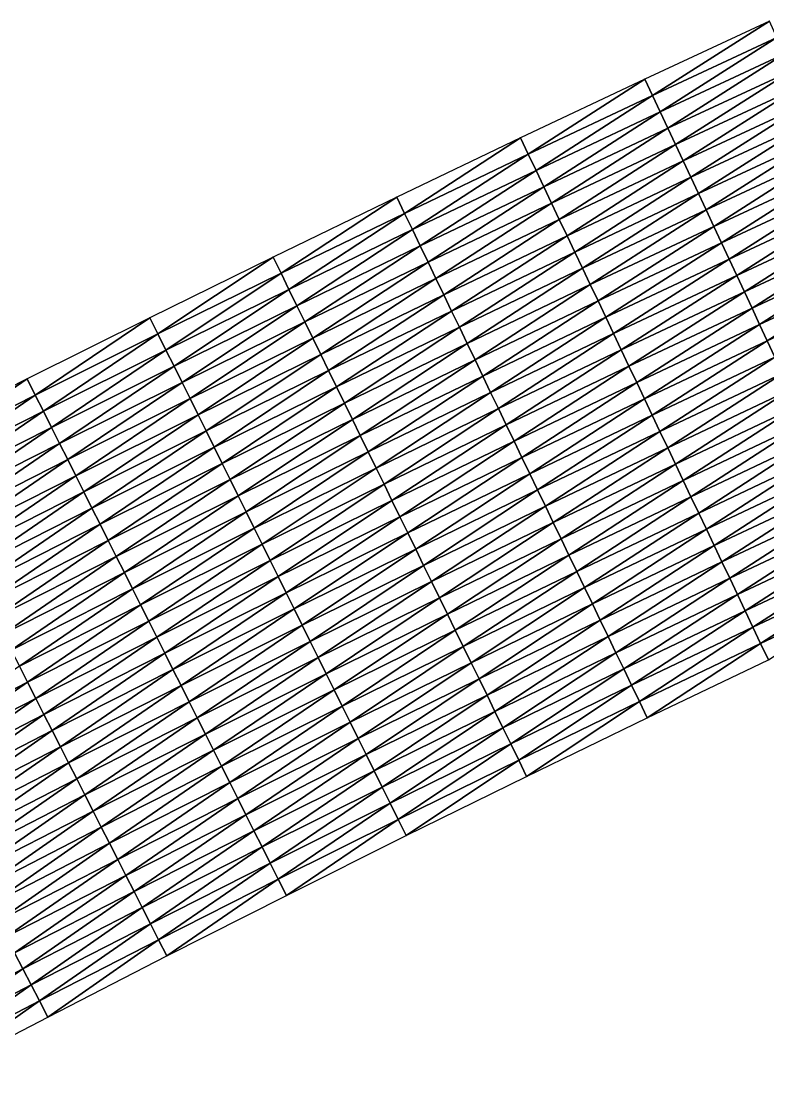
# Model space of a CAD drawing. Header units: metres. Extents: x 479979 to 482619, y 6959976 to 6961524.
# Drawn here: x 480721.6 to 480804.3, y 6960475.2 to 6960592.3 of the extents above; entities that cross this region are included whole.
import ezdxf

# ---------------------------------------------------------------- set-up
doc = ezdxf.new("R2010")
doc.units = ezdxf.units.M

msp = doc.modelspace()

# ---------------------------------------------------------------- linework, layer by layer
at = {"layer": 'GENERAL_FILL_TOP'}
for points in [[(480791.549, 6960584.112, 9.302), (480804.503, 6960592.348, 9.25), (480790.701, 6960585.923, 9.31)], [(480791.549, 6960584.112, 9.302), (480805.342, 6960590.532, 9.243), (480804.503, 6960592.348, 9.25)], [(480792.398, 6960582.301, 9.295), (480805.342, 6960590.532, 9.243), (480791.549, 6960584.112, 9.302)], [(480792.398, 6960582.301, 9.295), (480806.182, 6960588.717, 9.235), (480805.342, 6960590.532, 9.243)], [(480793.247, 6960580.49, 9.288), (480806.182, 6960588.717, 9.235), (480792.398, 6960582.301, 9.295)], [(480793.247, 6960580.49, 9.288), (480807.021, 6960586.901, 9.228), (480806.182, 6960588.717, 9.235)], [(480794.095, 6960578.679, 9.28), (480807.021, 6960586.901, 9.228), (480793.247, 6960580.49, 9.288)], [(480794.095, 6960578.679, 9.28), (480807.86, 6960585.086, 9.221), (480807.021, 6960586.901, 9.228)], [(480777.794, 6960577.622, 9.361), (480790.701, 6960585.923, 9.31), (480776.935, 6960579.428, 9.368)], [(480777.794, 6960577.622, 9.361), (480791.549, 6960584.112, 9.302), (480790.701, 6960585.923, 9.31)], [(480794.944, 6960576.868, 9.273), (480807.86, 6960585.086, 9.221), (480794.095, 6960578.679, 9.28)], [(480794.944, 6960576.868, 9.273), (480808.699, 6960583.271, 9.213), (480807.86, 6960585.086, 9.221)], [(480778.652, 6960575.815, 9.353), (480791.549, 6960584.112, 9.302), (480777.794, 6960577.622, 9.361)], [(480778.652, 6960575.815, 9.353), (480792.398, 6960582.301, 9.295), (480791.549, 6960584.112, 9.302)], [(480795.793, 6960575.057, 9.266), (480808.699, 6960583.271, 9.213), (480794.944, 6960576.868, 9.273)], [(480795.793, 6960575.057, 9.266), (480809.539, 6960581.455, 9.206), (480808.699, 6960583.271, 9.213)], [(480779.51, 6960574.009, 9.346), (480792.398, 6960582.301, 9.295), (480778.652, 6960575.815, 9.353)], [(480779.51, 6960574.009, 9.346), (480793.247, 6960580.49, 9.288), (480792.398, 6960582.301, 9.295)], [(480796.641, 6960573.246, 9.258), (480809.539, 6960581.455, 9.206), (480795.793, 6960575.057, 9.266)], [(480796.641, 6960573.246, 9.258), (480810.378, 6960579.64, 9.199), (480809.539, 6960581.455, 9.206)], [(480780.368, 6960572.202, 9.338), (480793.247, 6960580.49, 9.288), (480779.51, 6960574.009, 9.346)], [(480780.368, 6960572.202, 9.338), (480794.095, 6960578.679, 9.28), (480793.247, 6960580.49, 9.288)], [(480764.076, 6960571.06, 9.417), (480776.935, 6960579.428, 9.368), (480763.209, 6960572.862, 9.424)], [(480764.076, 6960571.06, 9.417), (480777.794, 6960577.622, 9.361), (480776.935, 6960579.428, 9.368)], [(480797.49, 6960571.435, 9.254), (480810.378, 6960579.64, 9.199), (480796.641, 6960573.246, 9.258)], [(480797.49, 6960571.435, 9.254), (480811.217, 6960577.824, 9.193), (480810.378, 6960579.64, 9.199)], [(480781.227, 6960570.396, 9.331), (480794.095, 6960578.679, 9.28), (480780.368, 6960572.202, 9.338)], [(480781.227, 6960570.396, 9.331), (480794.944, 6960576.868, 9.273), (480794.095, 6960578.679, 9.28)], [(480764.944, 6960569.258, 9.409), (480777.794, 6960577.622, 9.361), (480764.076, 6960571.06, 9.417)], [(480764.944, 6960569.258, 9.409), (480778.652, 6960575.815, 9.353), (480777.794, 6960577.622, 9.361)], [(480782.085, 6960568.589, 9.323), (480794.944, 6960576.868, 9.273), (480781.227, 6960570.396, 9.331)], [(480782.085, 6960568.589, 9.323), (480795.793, 6960575.057, 9.266), (480794.944, 6960576.868, 9.273)], [(480798.339, 6960569.624, 9.774), (480811.217, 6960577.824, 9.193), (480797.49, 6960571.435, 9.254)], [(480798.339, 6960569.624, 9.774), (480812.057, 6960576.009, 9.713), (480811.217, 6960577.824, 9.193)], [(480765.812, 6960567.456, 9.402), (480778.652, 6960575.815, 9.353), (480764.944, 6960569.258, 9.409)], [(480765.812, 6960567.456, 9.402), (480779.51, 6960574.009, 9.346), (480778.652, 6960575.815, 9.353)], [(480799.187, 6960567.813, 9.814), (480812.057, 6960576.009, 9.713), (480798.339, 6960569.624, 9.774)], [(480799.187, 6960567.813, 9.814), (480812.896, 6960574.194, 9.753), (480812.057, 6960576.009, 9.713)], [(480782.943, 6960566.783, 9.316), (480795.793, 6960575.057, 9.266), (480782.085, 6960568.589, 9.323)], [(480782.943, 6960566.783, 9.316), (480796.641, 6960573.246, 9.258), (480795.793, 6960575.057, 9.266)], [(480766.68, 6960565.654, 9.394), (480779.51, 6960574.009, 9.346), (480765.812, 6960567.456, 9.402)], [(480766.68, 6960565.654, 9.394), (480780.368, 6960572.202, 9.338), (480779.51, 6960574.009, 9.346)], [(480783.801, 6960564.976, 9.314), (480796.641, 6960573.246, 9.258), (480782.943, 6960566.783, 9.316)], [(480783.801, 6960564.976, 9.314), (480797.49, 6960571.435, 9.254), (480796.641, 6960573.246, 9.258)], [(480800.036, 6960566.002, 9.854), (480812.896, 6960574.194, 9.753), (480799.187, 6960567.813, 9.814)], [(480800.036, 6960566.002, 9.854), (480813.735, 6960572.378, 9.793), (480812.896, 6960574.194, 9.753)], [(480750.398, 6960564.426, 9.471), (480763.209, 6960572.862, 9.424), (480749.52, 6960566.223, 9.479)], [(480750.398, 6960564.426, 9.471), (480764.076, 6960571.06, 9.417), (480763.209, 6960572.862, 9.424)], [(480767.548, 6960563.852, 9.387), (480780.368, 6960572.202, 9.338), (480766.68, 6960565.654, 9.394)], [(480767.548, 6960563.852, 9.387), (480781.227, 6960570.396, 9.331), (480780.368, 6960572.202, 9.338)], [(480800.885, 6960564.191, 9.894), (480813.735, 6960572.378, 9.793), (480800.036, 6960566.002, 9.854)], [(480800.885, 6960564.191, 9.894), (480814.574, 6960570.563, 9.833), (480813.735, 6960572.378, 9.793)], [(480751.276, 6960562.629, 9.464), (480764.076, 6960571.06, 9.417), (480750.398, 6960564.426, 9.471)], [(480751.276, 6960562.629, 9.464), (480764.944, 6960569.258, 9.409), (480764.076, 6960571.06, 9.417)], [(480784.66, 6960563.17, 9.834), (480797.49, 6960571.435, 9.254), (480783.801, 6960564.976, 9.314)], [(480784.66, 6960563.17, 9.834), (480798.339, 6960569.624, 9.774), (480797.49, 6960571.435, 9.254)], [(480768.416, 6960562.051, 9.38), (480781.227, 6960570.396, 9.331), (480767.548, 6960563.852, 9.387)], [(480768.416, 6960562.051, 9.38), (480782.085, 6960568.589, 9.323), (480781.227, 6960570.396, 9.331)], [(480801.733, 6960562.38, 9.934), (480814.574, 6960570.563, 9.833), (480800.885, 6960564.191, 9.894)], [(480801.733, 6960562.38, 9.934), (480815.414, 6960568.748, 9.873), (480814.574, 6960570.563, 9.833)], [(480752.154, 6960560.831, 9.456), (480764.944, 6960569.258, 9.409), (480751.276, 6960562.629, 9.464)], [(480752.154, 6960560.831, 9.456), (480765.812, 6960567.456, 9.402), (480764.944, 6960569.258, 9.409)], [(480769.284, 6960560.249, 9.372), (480782.085, 6960568.589, 9.323), (480768.416, 6960562.051, 9.38)], [(480769.284, 6960560.249, 9.372), (480782.943, 6960566.783, 9.316), (480782.085, 6960568.589, 9.323)], [(480785.518, 6960561.363, 9.874), (480798.339, 6960569.624, 9.774), (480784.66, 6960563.17, 9.834)], [(480785.518, 6960561.363, 9.874), (480799.187, 6960567.813, 9.814), (480798.339, 6960569.624, 9.774)], [(480802.582, 6960560.569, 9.974), (480815.414, 6960568.748, 9.873), (480801.733, 6960562.38, 9.934)], [(480802.582, 6960560.569, 9.974), (480816.253, 6960566.932, 9.913), (480815.414, 6960568.748, 9.873)], [(480753.031, 6960559.034, 9.449), (480765.812, 6960567.456, 9.402), (480752.154, 6960560.831, 9.456)], [(480753.031, 6960559.034, 9.449), (480766.68, 6960565.654, 9.394), (480765.812, 6960567.456, 9.402)], [(480786.376, 6960559.557, 9.914), (480799.187, 6960567.813, 9.814), (480785.518, 6960561.363, 9.874)], [(480786.376, 6960559.557, 9.914), (480800.036, 6960566.002, 9.854), (480799.187, 6960567.813, 9.814)], [(480736.76, 6960557.718, 9.524), (480749.52, 6960566.223, 9.479), (480735.872, 6960559.51, 9.531)], [(480736.76, 6960557.718, 9.524), (480750.398, 6960564.426, 9.471), (480749.52, 6960566.223, 9.479)], [(480770.152, 6960558.447, 9.373), (480782.943, 6960566.783, 9.316), (480769.284, 6960560.249, 9.372)], [(480770.152, 6960558.447, 9.373), (480783.801, 6960564.976, 9.314), (480782.943, 6960566.783, 9.316)], [(480803.431, 6960558.758, 10.014), (480816.253, 6960566.932, 9.913), (480802.582, 6960560.569, 9.974)], [(480803.431, 6960558.758, 10.014), (480817.092, 6960565.117, 9.953), (480816.253, 6960566.932, 9.913)], [(480753.909, 6960557.237, 9.441), (480766.68, 6960565.654, 9.394), (480753.031, 6960559.034, 9.449)], [(480753.909, 6960557.237, 9.441), (480767.548, 6960563.852, 9.387), (480766.68, 6960565.654, 9.394)], [(480787.234, 6960557.75, 9.954), (480800.036, 6960566.002, 9.854), (480786.376, 6960559.557, 9.914)], [(480787.234, 6960557.75, 9.954), (480800.885, 6960564.191, 9.894), (480800.036, 6960566.002, 9.854)], [(480804.279, 6960556.947, 10.054), (480817.092, 6960565.117, 9.953), (480803.431, 6960558.758, 10.014)], [(480804.279, 6960556.947, 10.054), (480817.931, 6960563.301, 9.993), (480817.092, 6960565.117, 9.953)], [(480737.647, 6960555.926, 9.516), (480750.398, 6960564.426, 9.471), (480736.76, 6960557.718, 9.524)], [(480737.647, 6960555.926, 9.516), (480751.276, 6960562.629, 9.464), (480750.398, 6960564.426, 9.471)], [(480771.02, 6960556.645, 9.893), (480783.801, 6960564.976, 9.314), (480770.152, 6960558.447, 9.373)], [(480771.02, 6960556.645, 9.893), (480784.66, 6960563.17, 9.834), (480783.801, 6960564.976, 9.314)], [(480788.092, 6960555.944, 9.994), (480800.885, 6960564.191, 9.894), (480787.234, 6960557.75, 9.954)], [(480788.092, 6960555.944, 9.994), (480801.733, 6960562.38, 9.934), (480800.885, 6960564.191, 9.894)], [(480754.787, 6960555.44, 9.434), (480767.548, 6960563.852, 9.387), (480753.909, 6960557.237, 9.441)], [(480754.787, 6960555.44, 9.434), (480768.416, 6960562.051, 9.38), (480767.548, 6960563.852, 9.387)], [(480771.888, 6960554.843, 9.933), (480784.66, 6960563.17, 9.834), (480771.02, 6960556.645, 9.893)], [(480771.888, 6960554.843, 9.933), (480785.518, 6960561.363, 9.874), (480784.66, 6960563.17, 9.834)], [(480805.128, 6960555.136, 10.014), (480817.931, 6960563.301, 9.993), (480804.279, 6960556.947, 10.054)], [(480738.535, 6960554.134, 9.509), (480751.276, 6960562.629, 9.464), (480737.647, 6960555.926, 9.516)], [(480738.535, 6960554.134, 9.509), (480752.154, 6960560.831, 9.456), (480751.276, 6960562.629, 9.464)], [(480755.664, 6960553.643, 9.426), (480768.416, 6960562.051, 9.38), (480754.787, 6960555.44, 9.434)], [(480755.664, 6960553.643, 9.426), (480769.284, 6960560.249, 9.372), (480768.416, 6960562.051, 9.38)], [(480788.951, 6960554.137, 10.034), (480801.733, 6960562.38, 9.934), (480788.092, 6960555.944, 9.994)], [(480788.951, 6960554.137, 10.034), (480802.582, 6960560.569, 9.974), (480801.733, 6960562.38, 9.934)], [(480739.422, 6960552.341, 9.501), (480752.154, 6960560.831, 9.456), (480738.535, 6960554.134, 9.509)], [(480739.422, 6960552.341, 9.501), (480753.031, 6960559.034, 9.449), (480752.154, 6960560.831, 9.456)], [(480772.756, 6960553.041, 9.973), (480785.518, 6960561.363, 9.874), (480771.888, 6960554.843, 9.933)], [(480772.756, 6960553.041, 9.973), (480786.376, 6960559.557, 9.914), (480785.518, 6960561.363, 9.874)], [(480789.809, 6960552.331, 10.074), (480802.582, 6960560.569, 9.974), (480788.951, 6960554.137, 10.034)], [(480789.809, 6960552.331, 10.074), (480803.431, 6960558.758, 10.014), (480802.582, 6960560.569, 9.974)], [(480723.161, 6960550.937, 9.574), (480735.872, 6960559.51, 9.531), (480722.264, 6960552.724, 9.582)], [(480723.161, 6960550.937, 9.574), (480736.76, 6960557.718, 9.524), (480735.872, 6960559.51, 9.531)], [(480756.542, 6960551.846, 9.432), (480769.284, 6960560.249, 9.372), (480755.664, 6960553.643, 9.426)], [(480756.542, 6960551.846, 9.432), (480770.152, 6960558.447, 9.373), (480769.284, 6960560.249, 9.372)], [(480773.623, 6960551.239, 10.013), (480786.376, 6960559.557, 9.914), (480772.756, 6960553.041, 9.973)], [(480773.623, 6960551.239, 10.013), (480787.234, 6960557.75, 9.954), (480786.376, 6960559.557, 9.914)], [(480740.31, 6960550.549, 9.494), (480753.031, 6960559.034, 9.449), (480739.422, 6960552.341, 9.501)], [(480740.31, 6960550.549, 9.494), (480753.909, 6960557.237, 9.441), (480753.031, 6960559.034, 9.449)], [(480757.42, 6960550.049, 9.952), (480770.152, 6960558.447, 9.373), (480756.542, 6960551.846, 9.432)], [(480757.42, 6960550.049, 9.952), (480771.02, 6960556.645, 9.893), (480770.152, 6960558.447, 9.373)], [(480790.667, 6960550.524, 10.114), (480803.431, 6960558.758, 10.014), (480789.809, 6960552.331, 10.074)], [(480790.667, 6960550.524, 10.114), (480804.279, 6960556.947, 10.054), (480803.431, 6960558.758, 10.014)], [(480724.059, 6960549.149, 9.567), (480736.76, 6960557.718, 9.524), (480723.161, 6960550.937, 9.574)], [(480724.059, 6960549.149, 9.567), (480737.647, 6960555.926, 9.516), (480736.76, 6960557.718, 9.524)], [(480741.198, 6960548.757, 9.486), (480753.909, 6960557.237, 9.441), (480740.31, 6960550.549, 9.494)], [(480741.198, 6960548.757, 9.486), (480754.787, 6960555.44, 9.434), (480753.909, 6960557.237, 9.441)], [(480774.491, 6960549.438, 10.053), (480787.234, 6960557.75, 9.954), (480773.623, 6960551.239, 10.013)], [(480774.491, 6960549.438, 10.053), (480788.092, 6960555.944, 9.994), (480787.234, 6960557.75, 9.954)], [(480791.525, 6960548.718, 10.074), (480804.279, 6960556.947, 10.054), (480790.667, 6960550.524, 10.114)], [(480791.525, 6960548.718, 10.074), (480805.128, 6960555.136, 10.014), (480804.279, 6960556.947, 10.054)], [(480724.957, 6960547.362, 9.559), (480737.647, 6960555.926, 9.516), (480724.059, 6960549.149, 9.567)], [(480724.957, 6960547.362, 9.559), (480738.535, 6960554.134, 9.509), (480737.647, 6960555.926, 9.516)], [(480758.297, 6960548.252, 9.992), (480771.02, 6960556.645, 9.893), (480757.42, 6960550.049, 9.952)], [(480758.297, 6960548.252, 9.992), (480771.888, 6960554.843, 9.933), (480771.02, 6960556.645, 9.893)], [(480775.359, 6960547.636, 10.093), (480788.092, 6960555.944, 9.994), (480774.491, 6960549.438, 10.053)], [(480775.359, 6960547.636, 10.093), (480788.951, 6960554.137, 10.034), (480788.092, 6960555.944, 9.994)], [(480742.085, 6960546.965, 9.478), (480754.787, 6960555.44, 9.434), (480741.198, 6960548.757, 9.486)], [(480742.085, 6960546.965, 9.478), (480755.664, 6960553.643, 9.426), (480754.787, 6960555.44, 9.434)], [(480759.175, 6960546.455, 10.032), (480771.888, 6960554.843, 9.933), (480758.297, 6960548.252, 9.992)], [(480759.175, 6960546.455, 10.032), (480772.756, 6960553.041, 9.973), (480771.888, 6960554.843, 9.933)], [(480792.384, 6960546.911, 10.034), (480805.128, 6960555.136, 10.014), (480791.525, 6960548.718, 10.074)], [(480792.384, 6960546.911, 10.034), (480805.977, 6960553.325, 9.974), (480805.128, 6960555.136, 10.014)], [(480725.854, 6960545.575, 9.551), (480738.535, 6960554.134, 9.509), (480724.957, 6960547.362, 9.559)], [(480725.854, 6960545.575, 9.551), (480739.422, 6960552.341, 9.501), (480738.535, 6960554.134, 9.509)], [(480742.973, 6960545.172, 9.489), (480755.664, 6960553.643, 9.426), (480742.085, 6960546.965, 9.478)], [(480742.973, 6960545.172, 9.489), (480756.542, 6960551.846, 9.432), (480755.664, 6960553.643, 9.426)], [(480776.227, 6960545.834, 10.133), (480788.951, 6960554.137, 10.034), (480775.359, 6960547.636, 10.093)], [(480776.227, 6960545.834, 10.133), (480789.809, 6960552.331, 10.074), (480788.951, 6960554.137, 10.034)], [(480793.242, 6960545.105, 9.994), (480805.977, 6960553.325, 9.974), (480792.384, 6960546.911, 10.034)], [(480793.242, 6960545.105, 9.994), (480806.826, 6960551.514, 9.934), (480805.977, 6960553.325, 9.974)], [(480709.604, 6960544.08, 9.623), (480722.264, 6960552.724, 9.582), (480708.697, 6960545.862, 9.63)], [(480709.604, 6960544.08, 9.623), (480723.161, 6960550.937, 9.574), (480722.264, 6960552.724, 9.582)], [(480726.752, 6960543.787, 9.544), (480739.422, 6960552.341, 9.501), (480725.854, 6960545.575, 9.551)], [(480726.752, 6960543.787, 9.544), (480740.31, 6960550.549, 9.494), (480739.422, 6960552.341, 9.501)], [(480760.053, 6960544.657, 10.072), (480772.756, 6960553.041, 9.973), (480759.175, 6960546.455, 10.032)], [(480760.053, 6960544.657, 10.072), (480773.623, 6960551.239, 10.013), (480772.756, 6960553.041, 9.973)], [(480777.095, 6960544.032, 10.173), (480789.809, 6960552.331, 10.074), (480776.227, 6960545.834, 10.133)], [(480777.095, 6960544.032, 10.173), (480790.667, 6960550.524, 10.114), (480789.809, 6960552.331, 10.074)], [(480743.86, 6960543.38, 10.009), (480756.542, 6960551.846, 9.432), (480742.973, 6960545.172, 9.489)], [(480743.86, 6960543.38, 10.009), (480757.42, 6960550.049, 9.952), (480756.542, 6960551.846, 9.432)], [(480760.931, 6960542.86, 10.112), (480773.623, 6960551.239, 10.013), (480760.053, 6960544.657, 10.072)], [(480760.931, 6960542.86, 10.112), (480774.491, 6960549.438, 10.053), (480773.623, 6960551.239, 10.013)], [(480794.1, 6960543.298, 9.954), (480806.826, 6960551.514, 9.934), (480793.242, 6960545.105, 9.994)], [(480794.1, 6960543.298, 9.954), (480807.674, 6960549.703, 9.894), (480806.826, 6960551.514, 9.934)], [(480710.512, 6960542.298, 9.615), (480723.161, 6960550.937, 9.574), (480709.604, 6960544.08, 9.623)], [(480710.512, 6960542.298, 9.615), (480724.059, 6960549.149, 9.567), (480723.161, 6960550.937, 9.574)], [(480727.649, 6960542, 9.536), (480740.31, 6960550.549, 9.494), (480726.752, 6960543.787, 9.544)], [(480727.649, 6960542, 9.536), (480741.198, 6960548.757, 9.486), (480740.31, 6960550.549, 9.494)], [(480744.748, 6960541.588, 10.049), (480757.42, 6960550.049, 9.952), (480743.86, 6960543.38, 10.009)], [(480744.748, 6960541.588, 10.049), (480758.297, 6960548.252, 9.992), (480757.42, 6960550.049, 9.952)], [(480777.963, 6960542.23, 10.133), (480790.667, 6960550.524, 10.114), (480777.095, 6960544.032, 10.173)], [(480777.963, 6960542.23, 10.133), (480791.525, 6960548.718, 10.074), (480790.667, 6960550.524, 10.114)], [(480711.42, 6960540.516, 9.607), (480724.059, 6960549.149, 9.567), (480710.512, 6960542.298, 9.615)], [(480711.42, 6960540.516, 9.607), (480724.957, 6960547.362, 9.559), (480724.059, 6960549.149, 9.567)], [(480728.547, 6960540.213, 9.529), (480741.198, 6960548.757, 9.486), (480727.649, 6960542, 9.536)], [(480728.547, 6960540.213, 9.529), (480742.085, 6960546.965, 9.478), (480741.198, 6960548.757, 9.486)], [(480761.808, 6960541.063, 10.152), (480774.491, 6960549.438, 10.053), (480760.931, 6960542.86, 10.112)], [(480761.808, 6960541.063, 10.152), (480775.359, 6960547.636, 10.093), (480774.491, 6960549.438, 10.053)], [(480778.831, 6960540.428, 10.093), (480791.525, 6960548.718, 10.074), (480777.963, 6960542.23, 10.133)], [(480778.831, 6960540.428, 10.093), (480792.384, 6960546.911, 10.034), (480791.525, 6960548.718, 10.074)], [(480794.958, 6960541.492, 9.914), (480807.674, 6960549.703, 9.894), (480794.1, 6960543.298, 9.954)], [(480794.958, 6960541.492, 9.914), (480808.523, 6960547.892, 9.854), (480807.674, 6960549.703, 9.894)], [(480745.636, 6960539.796, 10.089), (480758.297, 6960548.252, 9.992), (480744.748, 6960541.588, 10.049)], [(480745.636, 6960539.796, 10.089), (480759.175, 6960546.455, 10.032), (480758.297, 6960548.252, 9.992)], [(480762.686, 6960539.266, 10.192), (480775.359, 6960547.636, 10.093), (480761.808, 6960541.063, 10.152)], [(480762.686, 6960539.266, 10.192), (480776.227, 6960545.834, 10.133), (480775.359, 6960547.636, 10.093)], [(480795.817, 6960539.685, 9.874), (480808.523, 6960547.892, 9.854), (480794.958, 6960541.492, 9.914)], [(480795.817, 6960539.685, 9.874), (480809.372, 6960546.081, 9.814), (480808.523, 6960547.892, 9.854)], [(480712.327, 6960538.734, 9.6), (480724.957, 6960547.362, 9.559), (480711.42, 6960540.516, 9.607)], [(480712.327, 6960538.734, 9.6), (480725.854, 6960545.575, 9.551), (480724.957, 6960547.362, 9.559)], [(480729.445, 6960538.426, 9.546), (480742.085, 6960546.965, 9.478), (480728.547, 6960540.213, 9.529)], [(480729.445, 6960538.426, 9.546), (480742.973, 6960545.172, 9.489), (480742.085, 6960546.965, 9.478)], [(480746.523, 6960538.003, 10.129), (480759.175, 6960546.455, 10.032), (480745.636, 6960539.796, 10.089)], [(480746.523, 6960538.003, 10.129), (480760.053, 6960544.657, 10.072), (480759.175, 6960546.455, 10.032)], [(480779.699, 6960538.626, 10.053), (480792.384, 6960546.911, 10.034), (480778.831, 6960540.428, 10.093)], [(480779.699, 6960538.626, 10.053), (480793.242, 6960545.105, 9.994), (480792.384, 6960546.911, 10.034)], [(480713.235, 6960536.951, 9.592), (480725.854, 6960545.575, 9.551), (480712.327, 6960538.734, 9.6)], [(480713.235, 6960536.951, 9.592), (480726.752, 6960543.787, 9.544), (480725.854, 6960545.575, 9.551)], [(480730.342, 6960536.638, 10.066), (480742.973, 6960545.172, 9.489), (480729.445, 6960538.426, 9.546)], [(480730.342, 6960536.638, 10.066), (480743.86, 6960543.38, 10.009), (480742.973, 6960545.172, 9.489)], [(480763.564, 6960537.469, 10.232), (480776.227, 6960545.834, 10.133), (480762.686, 6960539.266, 10.192)], [(480763.564, 6960537.469, 10.232), (480777.095, 6960544.032, 10.173), (480776.227, 6960545.834, 10.133)], [(480796.675, 6960537.879, 9.834), (480809.372, 6960546.081, 9.814), (480795.817, 6960539.685, 9.874)], [(480796.675, 6960537.879, 9.834), (480810.22, 6960544.27, 9.774), (480809.372, 6960546.081, 9.814)], [(480747.411, 6960536.211, 10.169), (480760.053, 6960544.657, 10.072), (480746.523, 6960538.003, 10.129)], [(480747.411, 6960536.211, 10.169), (480760.931, 6960542.86, 10.112), (480760.053, 6960544.657, 10.072)], [(480764.441, 6960535.672, 10.192), (480777.095, 6960544.032, 10.173), (480763.564, 6960537.469, 10.232)], [(480764.441, 6960535.672, 10.192), (480777.963, 6960542.23, 10.133), (480777.095, 6960544.032, 10.173)], [(480780.567, 6960536.824, 10.013), (480793.242, 6960545.105, 9.994), (480779.699, 6960538.626, 10.053)], [(480780.567, 6960536.824, 10.013), (480794.1, 6960543.298, 9.954), (480793.242, 6960545.105, 9.994)], [(480797.533, 6960536.072, 9.314), (480810.22, 6960544.27, 9.774), (480796.675, 6960537.879, 9.834)], [(480797.533, 6960536.072, 9.314), (480811.069, 6960542.459, 9.254), (480810.22, 6960544.27, 9.774)], [(480714.143, 6960535.169, 9.584), (480726.752, 6960543.787, 9.544), (480713.235, 6960536.951, 9.592)], [(480714.143, 6960535.169, 9.584), (480727.649, 6960542, 9.536), (480726.752, 6960543.787, 9.544)], [(480731.24, 6960534.851, 10.106), (480743.86, 6960543.38, 10.009), (480730.342, 6960536.638, 10.066)], [(480731.24, 6960534.851, 10.106), (480744.748, 6960541.588, 10.049), (480743.86, 6960543.38, 10.009)], [(480748.298, 6960534.419, 10.209), (480760.931, 6960542.86, 10.112), (480747.411, 6960536.211, 10.169)], [(480748.298, 6960534.419, 10.209), (480761.808, 6960541.063, 10.152), (480760.931, 6960542.86, 10.112)], [(480781.435, 6960535.023, 9.973), (480794.1, 6960543.298, 9.954), (480780.567, 6960536.824, 10.013)], [(480781.435, 6960535.023, 9.973), (480794.958, 6960541.492, 9.914), (480794.1, 6960543.298, 9.954)], [(480715.05, 6960533.387, 9.577), (480727.649, 6960542, 9.536), (480714.143, 6960535.169, 9.584)], [(480715.05, 6960533.387, 9.577), (480728.547, 6960540.213, 9.529), (480727.649, 6960542, 9.536)], [(480765.319, 6960533.875, 10.152), (480777.963, 6960542.23, 10.133), (480764.441, 6960535.672, 10.192)], [(480765.319, 6960533.875, 10.152), (480778.831, 6960540.428, 10.093), (480777.963, 6960542.23, 10.133)], [(480798.391, 6960534.266, 9.182), (480811.069, 6960542.459, 9.254), (480797.533, 6960536.072, 9.314)], [(480798.391, 6960534.266, 9.182), (480811.918, 6960540.648, 9.126), (480811.069, 6960542.459, 9.254)], [(480732.137, 6960533.064, 10.146), (480744.748, 6960541.588, 10.049), (480731.24, 6960534.851, 10.106)], [(480732.137, 6960533.064, 10.146), (480745.636, 6960539.796, 10.089), (480744.748, 6960541.588, 10.049)], [(480749.186, 6960532.627, 10.249), (480761.808, 6960541.063, 10.152), (480748.298, 6960534.419, 10.209)], [(480749.186, 6960532.627, 10.249), (480762.686, 6960539.266, 10.192), (480761.808, 6960541.063, 10.152)], [(480782.303, 6960533.221, 9.933), (480794.958, 6960541.492, 9.914), (480781.435, 6960535.023, 9.973)], [(480782.303, 6960533.221, 9.933), (480795.817, 6960539.685, 9.874), (480794.958, 6960541.492, 9.914)], [(480799.249, 6960532.459, 9.175), (480811.918, 6960540.648, 9.126), (480798.391, 6960534.266, 9.182)], [(480799.249, 6960532.459, 9.175), (480812.766, 6960538.837, 9.118), (480811.918, 6960540.648, 9.126)], [(480715.958, 6960531.605, 9.601), (480728.547, 6960540.213, 9.529), (480715.05, 6960533.387, 9.577)], [(480715.958, 6960531.605, 9.601), (480729.445, 6960538.426, 9.546), (480728.547, 6960540.213, 9.529)], [(480733.035, 6960531.277, 10.186), (480745.636, 6960539.796, 10.089), (480732.137, 6960533.064, 10.146)], [(480733.035, 6960531.277, 10.186), (480746.523, 6960538.003, 10.129), (480745.636, 6960539.796, 10.089)], [(480766.197, 6960532.078, 10.112), (480778.831, 6960540.428, 10.093), (480765.319, 6960533.875, 10.152)], [(480766.197, 6960532.078, 10.112), (480779.699, 6960538.626, 10.053), (480778.831, 6960540.428, 10.093)], [(480783.17, 6960531.419, 9.893), (480795.817, 6960539.685, 9.874), (480782.303, 6960533.221, 9.933)], [(480783.17, 6960531.419, 9.893), (480796.675, 6960537.879, 9.834), (480795.817, 6960539.685, 9.874)], [(480716.866, 6960529.823, 10.121), (480729.445, 6960538.426, 9.546), (480715.958, 6960531.605, 9.601)], [(480716.866, 6960529.823, 10.121), (480730.342, 6960536.638, 10.066), (480729.445, 6960538.426, 9.546)], [(480750.074, 6960530.834, 10.289), (480762.686, 6960539.266, 10.192), (480749.186, 6960532.627, 10.249)], [(480750.074, 6960530.834, 10.289), (480763.564, 6960537.469, 10.232), (480762.686, 6960539.266, 10.192)], [(480767.074, 6960530.28, 10.072), (480779.699, 6960538.626, 10.053), (480766.197, 6960532.078, 10.112)], [(480767.074, 6960530.28, 10.072), (480780.567, 6960536.824, 10.013), (480779.699, 6960538.626, 10.053)], [(480800.108, 6960530.653, 9.168), (480812.766, 6960538.837, 9.118), (480799.249, 6960532.459, 9.175)], [(480800.108, 6960530.653, 9.168), (480813.615, 6960537.026, 9.111), (480812.766, 6960538.837, 9.118)], [(480733.933, 6960529.489, 10.226), (480746.523, 6960538.003, 10.129), (480733.035, 6960531.277, 10.186)], [(480733.933, 6960529.489, 10.226), (480747.411, 6960536.211, 10.169), (480746.523, 6960538.003, 10.129)], [(480750.961, 6960529.042, 10.249), (480763.564, 6960537.469, 10.232), (480750.074, 6960530.834, 10.289)], [(480750.961, 6960529.042, 10.249), (480764.441, 6960535.672, 10.192), (480763.564, 6960537.469, 10.232)], [(480784.038, 6960529.617, 9.373), (480796.675, 6960537.879, 9.834), (480783.17, 6960531.419, 9.893)], [(480784.038, 6960529.617, 9.373), (480797.533, 6960536.072, 9.314), (480796.675, 6960537.879, 9.834)], [(480800.966, 6960528.846, 9.16), (480813.615, 6960537.026, 9.111), (480800.108, 6960530.653, 9.168)], [(480800.966, 6960528.846, 9.16), (480814.464, 6960535.215, 9.104), (480813.615, 6960537.026, 9.111)], [(480717.773, 6960528.041, 10.161), (480730.342, 6960536.638, 10.066), (480716.866, 6960529.823, 10.121)], [(480717.773, 6960528.041, 10.161), (480731.24, 6960534.851, 10.106), (480730.342, 6960536.638, 10.066)], [(480734.83, 6960527.702, 10.266), (480747.411, 6960536.211, 10.169), (480733.933, 6960529.489, 10.226)], [(480734.83, 6960527.702, 10.266), (480748.298, 6960534.419, 10.209), (480747.411, 6960536.211, 10.169)], [(480767.952, 6960528.483, 10.032), (480780.567, 6960536.824, 10.013), (480767.074, 6960530.28, 10.072)], [(480767.952, 6960528.483, 10.032), (480781.435, 6960535.023, 9.973), (480780.567, 6960536.824, 10.013)], [(480784.906, 6960527.815, 9.237), (480797.533, 6960536.072, 9.314), (480784.038, 6960529.617, 9.373)], [(480784.906, 6960527.815, 9.237), (480798.391, 6960534.266, 9.182), (480797.533, 6960536.072, 9.314)], [(480718.681, 6960526.258, 10.201), (480731.24, 6960534.851, 10.106), (480717.773, 6960528.041, 10.161)], [(480718.681, 6960526.258, 10.201), (480732.137, 6960533.064, 10.146), (480731.24, 6960534.851, 10.106)], [(480751.849, 6960527.25, 10.209), (480764.441, 6960535.672, 10.192), (480750.961, 6960529.042, 10.249)], [(480751.849, 6960527.25, 10.209), (480765.319, 6960533.875, 10.152), (480764.441, 6960535.672, 10.192)], [(480768.83, 6960526.686, 9.992), (480781.435, 6960535.023, 9.973), (480767.952, 6960528.483, 10.032)], [(480768.83, 6960526.686, 9.992), (480782.303, 6960533.221, 9.933), (480781.435, 6960535.023, 9.973)], [(480801.824, 6960527.04, 9.153), (480814.464, 6960535.215, 9.104), (480800.966, 6960528.846, 9.16)], [(480801.824, 6960527.04, 9.153), (480815.312, 6960533.404, 9.096), (480814.464, 6960535.215, 9.104)], [(480735.728, 6960525.915, 10.306), (480748.298, 6960534.419, 10.209), (480734.83, 6960527.702, 10.266)], [(480735.728, 6960525.915, 10.306), (480749.186, 6960532.627, 10.249), (480748.298, 6960534.419, 10.209)], [(480752.736, 6960525.458, 10.169), (480765.319, 6960533.875, 10.152), (480751.849, 6960527.25, 10.209)], [(480752.736, 6960525.458, 10.169), (480766.197, 6960532.078, 10.112), (480765.319, 6960533.875, 10.152)], [(480785.774, 6960526.013, 9.23), (480798.391, 6960534.266, 9.182), (480784.906, 6960527.815, 9.237)], [(480785.774, 6960526.013, 9.23), (480799.249, 6960532.459, 9.175), (480798.391, 6960534.266, 9.182)], [(480719.589, 6960524.476, 10.241), (480732.137, 6960533.064, 10.146), (480718.681, 6960526.258, 10.201)], [(480719.589, 6960524.476, 10.241), (480733.035, 6960531.277, 10.186), (480732.137, 6960533.064, 10.146)], [(480736.625, 6960524.128, 10.346), (480749.186, 6960532.627, 10.249), (480735.728, 6960525.915, 10.306)], [(480736.625, 6960524.128, 10.346), (480750.074, 6960530.834, 10.289), (480749.186, 6960532.627, 10.249)], [(480769.708, 6960524.889, 9.952), (480782.303, 6960533.221, 9.933), (480768.83, 6960526.686, 9.992)], [(480769.708, 6960524.889, 9.952), (480783.17, 6960531.419, 9.893), (480782.303, 6960533.221, 9.933)], [(480786.642, 6960524.211, 9.222), (480799.249, 6960532.459, 9.175), (480785.774, 6960526.013, 9.23)], [(480786.642, 6960524.211, 9.222), (480800.108, 6960530.653, 9.168), (480799.249, 6960532.459, 9.175)], [(480802.682, 6960525.233, 9.145), (480815.312, 6960533.404, 9.096), (480801.824, 6960527.04, 9.153)], [(480802.682, 6960525.233, 9.145), (480816.161, 6960531.593, 9.089), (480815.312, 6960533.404, 9.096)], [(480720.496, 6960522.694, 10.281), (480733.035, 6960531.277, 10.186), (480719.589, 6960524.476, 10.241)], [(480720.496, 6960522.694, 10.281), (480733.933, 6960529.489, 10.226), (480733.035, 6960531.277, 10.186)], [(480753.624, 6960523.665, 10.129), (480766.197, 6960532.078, 10.112), (480752.736, 6960525.458, 10.169)], [(480753.624, 6960523.665, 10.129), (480767.074, 6960530.28, 10.072), (480766.197, 6960532.078, 10.112)], [(480770.585, 6960523.092, 9.432), (480783.17, 6960531.419, 9.893), (480769.708, 6960524.889, 9.952)], [(480770.585, 6960523.092, 9.432), (480784.038, 6960529.617, 9.373), (480783.17, 6960531.419, 9.893)], [(480803.541, 6960523.427, 9.138), (480816.161, 6960531.593, 9.089), (480802.682, 6960525.233, 9.145)], [(480803.541, 6960523.427, 9.138), (480817.01, 6960529.782, 9.081), (480816.161, 6960531.593, 9.089)], [(480737.523, 6960522.34, 10.306), (480750.074, 6960530.834, 10.289), (480736.625, 6960524.128, 10.346)], [(480737.523, 6960522.34, 10.306), (480750.961, 6960529.042, 10.249), (480750.074, 6960530.834, 10.289)], [(480754.512, 6960521.873, 10.089), (480767.074, 6960530.28, 10.072), (480753.624, 6960523.665, 10.129)], [(480754.512, 6960521.873, 10.089), (480767.952, 6960528.483, 10.032), (480767.074, 6960530.28, 10.072)], [(480787.51, 6960522.409, 9.215), (480800.108, 6960530.653, 9.168), (480786.642, 6960524.211, 9.222)], [(480787.51, 6960522.409, 9.215), (480800.966, 6960528.846, 9.16), (480800.108, 6960530.653, 9.168)], [(480721.404, 6960520.912, 10.321), (480733.933, 6960529.489, 10.226), (480720.496, 6960522.694, 10.281)], [(480721.404, 6960520.912, 10.321), (480734.83, 6960527.702, 10.266), (480733.933, 6960529.489, 10.226)], [(480738.42, 6960520.553, 10.266), (480750.961, 6960529.042, 10.249), (480737.523, 6960522.34, 10.306)], [(480738.42, 6960520.553, 10.266), (480751.849, 6960527.25, 10.209), (480750.961, 6960529.042, 10.249)], [(480771.463, 6960521.295, 9.291), (480784.038, 6960529.617, 9.373), (480770.585, 6960523.092, 9.432)], [(480771.463, 6960521.295, 9.291), (480784.906, 6960527.815, 9.237), (480784.038, 6960529.617, 9.373)], [(480788.378, 6960520.608, 9.207), (480800.966, 6960528.846, 9.16), (480787.51, 6960522.409, 9.215)], [(480788.378, 6960520.608, 9.207), (480801.824, 6960527.04, 9.153), (480800.966, 6960528.846, 9.16)], [(480804.399, 6960521.62, 9.13), (480817.01, 6960529.782, 9.081), (480803.541, 6960523.427, 9.138)], [(480722.312, 6960519.13, 10.361), (480734.83, 6960527.702, 10.266), (480721.404, 6960520.912, 10.321)], [(480722.312, 6960519.13, 10.361), (480735.728, 6960525.915, 10.306), (480734.83, 6960527.702, 10.266)], [(480755.399, 6960520.081, 10.049), (480767.952, 6960528.483, 10.032), (480754.512, 6960521.873, 10.089)], [(480755.399, 6960520.081, 10.049), (480768.83, 6960526.686, 9.992), (480767.952, 6960528.483, 10.032)], [(480772.341, 6960519.498, 9.283), (480784.906, 6960527.815, 9.237), (480771.463, 6960521.295, 9.291)], [(480772.341, 6960519.498, 9.283), (480785.774, 6960526.013, 9.23), (480784.906, 6960527.815, 9.237)], [(480739.318, 6960518.766, 10.226), (480751.849, 6960527.25, 10.209), (480738.42, 6960520.553, 10.266)], [(480739.318, 6960518.766, 10.226), (480752.736, 6960525.458, 10.169), (480751.849, 6960527.25, 10.209)], [(480756.287, 6960518.289, 10.009), (480768.83, 6960526.686, 9.992), (480755.399, 6960520.081, 10.049)], [(480756.287, 6960518.289, 10.009), (480769.708, 6960524.889, 9.952), (480768.83, 6960526.686, 9.992)], [(480789.246, 6960518.806, 9.2), (480801.824, 6960527.04, 9.153), (480788.378, 6960520.608, 9.207)], [(480789.246, 6960518.806, 9.2), (480802.682, 6960525.233, 9.145), (480801.824, 6960527.04, 9.153)], [(480723.219, 6960517.347, 10.401), (480735.728, 6960525.915, 10.306), (480722.312, 6960519.13, 10.361)], [(480723.219, 6960517.347, 10.401), (480736.625, 6960524.128, 10.346), (480735.728, 6960525.915, 10.306)], [(480740.216, 6960516.978, 10.186), (480752.736, 6960525.458, 10.169), (480739.318, 6960518.766, 10.226)], [(480740.216, 6960516.978, 10.186), (480753.624, 6960523.665, 10.129), (480752.736, 6960525.458, 10.169)], [(480773.218, 6960517.701, 9.276), (480785.774, 6960526.013, 9.23), (480772.341, 6960519.498, 9.283)], [(480773.218, 6960517.701, 9.276), (480786.642, 6960524.211, 9.222), (480785.774, 6960526.013, 9.23)], [(480790.114, 6960517.004, 9.193), (480802.682, 6960525.233, 9.145), (480789.246, 6960518.806, 9.2)], [(480790.114, 6960517.004, 9.193), (480803.541, 6960523.427, 9.138), (480802.682, 6960525.233, 9.145)], [(480724.127, 6960515.565, 10.361), (480736.625, 6960524.128, 10.346), (480723.219, 6960517.347, 10.401)], [(480724.127, 6960515.565, 10.361), (480737.523, 6960522.34, 10.306), (480736.625, 6960524.128, 10.346)], [(480757.174, 6960516.496, 9.489), (480769.708, 6960524.889, 9.952), (480756.287, 6960518.289, 10.009)], [(480757.174, 6960516.496, 9.489), (480770.585, 6960523.092, 9.432), (480769.708, 6960524.889, 9.952)], [(480774.096, 6960515.903, 9.268), (480786.642, 6960524.211, 9.222), (480773.218, 6960517.701, 9.276)], [(480774.096, 6960515.903, 9.268), (480787.51, 6960522.409, 9.215), (480786.642, 6960524.211, 9.222)], [(480741.113, 6960515.191, 10.146), (480753.624, 6960523.665, 10.129), (480740.216, 6960516.978, 10.186)], [(480741.113, 6960515.191, 10.146), (480754.512, 6960521.873, 10.089), (480753.624, 6960523.665, 10.129)], [(480758.062, 6960514.704, 9.342), (480770.585, 6960523.092, 9.432), (480757.174, 6960516.496, 9.489)], [(480758.062, 6960514.704, 9.342), (480771.463, 6960521.295, 9.291), (480770.585, 6960523.092, 9.432)], [(480790.982, 6960515.202, 9.185), (480803.541, 6960523.427, 9.138), (480790.114, 6960517.004, 9.193)], [(480790.982, 6960515.202, 9.185), (480804.399, 6960521.62, 9.13), (480803.541, 6960523.427, 9.138)], [(480725.035, 6960513.783, 10.321), (480737.523, 6960522.34, 10.306), (480724.127, 6960515.565, 10.361)], [(480725.035, 6960513.783, 10.321), (480738.42, 6960520.553, 10.266), (480737.523, 6960522.34, 10.306)], [(480742.011, 6960513.404, 10.106), (480754.512, 6960521.873, 10.089), (480741.113, 6960515.191, 10.146)], [(480742.011, 6960513.404, 10.106), (480755.399, 6960520.081, 10.049), (480754.512, 6960521.873, 10.089)], [(480774.974, 6960514.106, 9.26), (480787.51, 6960522.409, 9.215), (480774.096, 6960515.903, 9.268)], [(480774.974, 6960514.106, 9.26), (480788.378, 6960520.608, 9.207), (480787.51, 6960522.409, 9.215)], [(480708.938, 6960512.271, 10.415), (480722.312, 6960519.13, 10.361), (480721.404, 6960520.912, 10.321)], [(480725.942, 6960512.001, 10.281), (480738.42, 6960520.553, 10.266), (480725.035, 6960513.783, 10.321)], [(480725.942, 6960512.001, 10.281), (480739.318, 6960518.766, 10.226), (480738.42, 6960520.553, 10.266)], [(480758.95, 6960512.912, 9.334), (480771.463, 6960521.295, 9.291), (480758.062, 6960514.704, 9.342)], [(480758.95, 6960512.912, 9.334), (480772.341, 6960519.498, 9.283), (480771.463, 6960521.295, 9.291)], [(480775.852, 6960512.309, 9.253), (480788.378, 6960520.608, 9.207), (480774.974, 6960514.106, 9.26)], [(480775.852, 6960512.309, 9.253), (480789.246, 6960518.806, 9.2), (480788.378, 6960520.608, 9.207)], [(480742.908, 6960511.617, 10.066), (480755.399, 6960520.081, 10.049), (480742.011, 6960513.404, 10.106)], [(480742.908, 6960511.617, 10.066), (480756.287, 6960518.289, 10.009), (480755.399, 6960520.081, 10.049)], [(480759.837, 6960511.12, 9.327), (480772.341, 6960519.498, 9.283), (480758.95, 6960512.912, 9.334)], [(480759.837, 6960511.12, 9.327), (480773.218, 6960517.701, 9.276), (480772.341, 6960519.498, 9.283)], [(480709.856, 6960510.494, 10.455), (480722.312, 6960519.13, 10.361), (480708.938, 6960512.271, 10.415)], [(480709.856, 6960510.494, 10.455), (480723.219, 6960517.347, 10.401), (480722.312, 6960519.13, 10.361)], [(480726.85, 6960510.219, 10.241), (480739.318, 6960518.766, 10.226), (480725.942, 6960512.001, 10.281)], [(480726.85, 6960510.219, 10.241), (480740.216, 6960516.978, 10.186), (480739.318, 6960518.766, 10.226)], [(480743.806, 6960509.829, 9.546), (480756.287, 6960518.289, 10.009), (480742.908, 6960511.617, 10.066)], [(480743.806, 6960509.829, 9.546), (480757.174, 6960516.496, 9.489), (480756.287, 6960518.289, 10.009)], [(480776.729, 6960510.512, 9.245), (480789.246, 6960518.806, 9.2), (480775.852, 6960512.309, 9.253)], [(480776.729, 6960510.512, 9.245), (480790.114, 6960517.004, 9.193), (480789.246, 6960518.806, 9.2)], [(480710.774, 6960508.717, 10.415), (480723.219, 6960517.347, 10.401), (480709.856, 6960510.494, 10.455)], [(480710.774, 6960508.717, 10.415), (480724.127, 6960515.565, 10.361), (480723.219, 6960517.347, 10.401)], [(480760.725, 6960509.327, 9.319), (480773.218, 6960517.701, 9.276), (480759.837, 6960511.12, 9.327)], [(480760.725, 6960509.327, 9.319), (480774.096, 6960515.903, 9.268), (480773.218, 6960517.701, 9.276)], [(480727.758, 6960508.437, 10.201), (480740.216, 6960516.978, 10.186), (480726.85, 6960510.219, 10.241)], [(480727.758, 6960508.437, 10.201), (480741.113, 6960515.191, 10.146), (480740.216, 6960516.978, 10.186)], [(480744.704, 6960508.042, 9.391), (480757.174, 6960516.496, 9.489), (480743.806, 6960509.829, 9.546)], [(480744.704, 6960508.042, 9.391), (480758.062, 6960514.704, 9.342), (480757.174, 6960516.496, 9.489)], [(480761.612, 6960507.535, 9.311), (480774.096, 6960515.903, 9.268), (480760.725, 6960509.327, 9.319)], [(480761.612, 6960507.535, 9.311), (480774.974, 6960514.106, 9.26), (480774.096, 6960515.903, 9.268)], [(480777.607, 6960508.715, 9.238), (480790.114, 6960517.004, 9.193), (480776.729, 6960510.512, 9.245)], [(480777.607, 6960508.715, 9.238), (480790.982, 6960515.202, 9.185), (480790.114, 6960517.004, 9.193)], [(480711.691, 6960506.94, 10.375), (480724.127, 6960515.565, 10.361), (480710.774, 6960508.717, 10.415)], [(480711.691, 6960506.94, 10.375), (480725.035, 6960513.783, 10.321), (480724.127, 6960515.565, 10.361)], [(480728.665, 6960506.654, 10.161), (480741.113, 6960515.191, 10.146), (480727.758, 6960508.437, 10.201)], [(480728.665, 6960506.654, 10.161), (480742.011, 6960513.404, 10.106), (480741.113, 6960515.191, 10.146)], [(480745.601, 6960506.255, 9.383), (480758.062, 6960514.704, 9.342), (480744.704, 6960508.042, 9.391)], [(480745.601, 6960506.255, 9.383), (480758.95, 6960512.912, 9.334), (480758.062, 6960514.704, 9.342)], [(480712.609, 6960505.163, 10.335), (480725.035, 6960513.783, 10.321), (480711.691, 6960506.94, 10.375)], [(480712.609, 6960505.163, 10.335), (480725.942, 6960512.001, 10.281), (480725.035, 6960513.783, 10.321)], [(480762.5, 6960505.743, 9.304), (480774.974, 6960514.106, 9.26), (480761.612, 6960507.535, 9.311)], [(480762.5, 6960505.743, 9.304), (480775.852, 6960512.309, 9.253), (480774.974, 6960514.106, 9.26)], [(480729.573, 6960504.872, 10.121), (480742.011, 6960513.404, 10.106), (480728.665, 6960506.654, 10.161)], [(480729.573, 6960504.872, 10.121), (480742.908, 6960511.617, 10.066), (480742.011, 6960513.404, 10.106)], [(480746.499, 6960504.468, 9.376), (480758.95, 6960512.912, 9.334), (480745.601, 6960506.255, 9.383)], [(480746.499, 6960504.468, 9.376), (480759.837, 6960511.12, 9.327), (480758.95, 6960512.912, 9.334)], [(480713.527, 6960503.386, 10.295), (480725.942, 6960512.001, 10.281), (480712.609, 6960505.163, 10.335)], [(480713.527, 6960503.386, 10.295), (480726.85, 6960510.219, 10.241), (480725.942, 6960512.001, 10.281)], [(480730.481, 6960503.09, 9.601), (480742.908, 6960511.617, 10.066), (480729.573, 6960504.872, 10.121)], [(480730.481, 6960503.09, 9.601), (480743.806, 6960509.829, 9.546), (480742.908, 6960511.617, 10.066)], [(480763.388, 6960503.951, 9.296), (480775.852, 6960512.309, 9.253), (480762.5, 6960505.743, 9.304)], [(480763.388, 6960503.951, 9.296), (480776.729, 6960510.512, 9.245), (480775.852, 6960512.309, 9.253)], [(480714.445, 6960501.609, 10.255), (480726.85, 6960510.219, 10.241), (480713.527, 6960503.386, 10.295)], [(480714.445, 6960501.609, 10.255), (480727.758, 6960508.437, 10.201), (480726.85, 6960510.219, 10.241)], [(480747.396, 6960502.68, 9.368), (480759.837, 6960511.12, 9.327), (480746.499, 6960504.468, 9.376)], [(480747.396, 6960502.68, 9.368), (480760.725, 6960509.327, 9.319), (480759.837, 6960511.12, 9.327)], [(480764.275, 6960502.158, 9.289), (480776.729, 6960510.512, 9.245), (480763.388, 6960503.951, 9.296)], [(480764.275, 6960502.158, 9.289), (480777.607, 6960508.715, 9.238), (480776.729, 6960510.512, 9.245)], [(480731.388, 6960501.308, 9.438), (480743.806, 6960509.829, 9.546), (480730.481, 6960503.09, 9.601)], [(480731.388, 6960501.308, 9.438), (480744.704, 6960508.042, 9.391), (480743.806, 6960509.829, 9.546)], [(480748.294, 6960500.893, 9.361), (480760.725, 6960509.327, 9.319), (480747.396, 6960502.68, 9.368)], [(480748.294, 6960500.893, 9.361), (480761.612, 6960507.535, 9.311), (480760.725, 6960509.327, 9.319)], [(480715.363, 6960499.832, 10.215), (480727.758, 6960508.437, 10.201), (480714.445, 6960501.609, 10.255)], [(480715.363, 6960499.832, 10.215), (480728.665, 6960506.654, 10.161), (480727.758, 6960508.437, 10.201)], [(480732.296, 6960499.526, 9.431), (480744.704, 6960508.042, 9.391), (480731.388, 6960501.308, 9.438)], [(480732.296, 6960499.526, 9.431), (480745.601, 6960506.255, 9.383), (480744.704, 6960508.042, 9.391)], [(480716.28, 6960498.055, 10.175), (480728.665, 6960506.654, 10.161), (480715.363, 6960499.832, 10.215)], [(480716.28, 6960498.055, 10.175), (480729.573, 6960504.872, 10.121), (480728.665, 6960506.654, 10.161)], [(480749.192, 6960499.106, 9.353), (480761.612, 6960507.535, 9.311), (480748.294, 6960500.893, 9.361)], [(480749.192, 6960499.106, 9.353), (480762.5, 6960505.743, 9.304), (480761.612, 6960507.535, 9.311)], [(480733.204, 6960497.744, 9.423), (480745.601, 6960506.255, 9.383), (480732.296, 6960499.526, 9.431)], [(480733.204, 6960497.744, 9.423), (480746.499, 6960504.468, 9.376), (480745.601, 6960506.255, 9.383)], [(480750.089, 6960497.318, 9.345), (480762.5, 6960505.743, 9.304), (480749.192, 6960499.106, 9.353)], [(480750.089, 6960497.318, 9.345), (480763.388, 6960503.951, 9.296), (480762.5, 6960505.743, 9.304)], [(480717.198, 6960496.278, 9.655), (480729.573, 6960504.872, 10.121), (480716.28, 6960498.055, 10.175)], [(480717.198, 6960496.278, 9.655), (480730.481, 6960503.09, 9.601), (480729.573, 6960504.872, 10.121)], [(480734.111, 6960495.961, 9.415), (480746.499, 6960504.468, 9.376), (480733.204, 6960497.744, 9.423)], [(480734.111, 6960495.961, 9.415), (480747.396, 6960502.68, 9.368), (480746.499, 6960504.468, 9.376)], [(480718.116, 6960494.501, 9.483), (480730.481, 6960503.09, 9.601), (480717.198, 6960496.278, 9.655)], [(480718.116, 6960494.501, 9.483), (480731.388, 6960501.308, 9.438), (480730.481, 6960503.09, 9.601)], [(480750.987, 6960495.531, 9.338), (480763.388, 6960503.951, 9.296), (480750.089, 6960497.318, 9.345)], [(480750.987, 6960495.531, 9.338), (480764.275, 6960502.158, 9.289), (480763.388, 6960503.951, 9.296)], [(480735.019, 6960494.179, 9.408), (480747.396, 6960502.68, 9.368), (480734.111, 6960495.961, 9.415)], [(480735.019, 6960494.179, 9.408), (480748.294, 6960500.893, 9.361), (480747.396, 6960502.68, 9.368)], [(480719.034, 6960492.724, 9.476), (480731.388, 6960501.308, 9.438), (480718.116, 6960494.501, 9.483)], [(480719.034, 6960492.724, 9.476), (480732.296, 6960499.526, 9.431), (480731.388, 6960501.308, 9.438)], [(480735.927, 6960492.397, 9.4), (480748.294, 6960500.893, 9.361), (480735.019, 6960494.179, 9.408)], [(480735.927, 6960492.397, 9.4), (480749.192, 6960499.106, 9.353), (480748.294, 6960500.893, 9.361)], [(480719.952, 6960490.947, 9.468), (480732.296, 6960499.526, 9.431), (480719.034, 6960492.724, 9.476)], [(480719.952, 6960490.947, 9.468), (480733.204, 6960497.744, 9.423), (480732.296, 6960499.526, 9.431)], [(480736.834, 6960490.615, 9.392), (480749.192, 6960499.106, 9.353), (480735.927, 6960492.397, 9.4)], [(480736.834, 6960490.615, 9.392), (480750.089, 6960497.318, 9.345), (480749.192, 6960499.106, 9.353)], [(480720.869, 6960489.17, 9.46), (480733.204, 6960497.744, 9.423), (480719.952, 6960490.947, 9.468)], [(480720.869, 6960489.17, 9.46), (480734.111, 6960495.961, 9.415), (480733.204, 6960497.744, 9.423)], [(480737.742, 6960488.833, 9.385), (480750.089, 6960497.318, 9.345), (480736.834, 6960490.615, 9.392)], [(480737.742, 6960488.833, 9.385), (480750.987, 6960495.531, 9.338), (480750.089, 6960497.318, 9.345)], [(480721.787, 6960487.393, 9.452), (480734.111, 6960495.961, 9.415), (480720.869, 6960489.17, 9.46)], [(480721.787, 6960487.393, 9.452), (480735.019, 6960494.179, 9.408), (480734.111, 6960495.961, 9.415)], [(480722.705, 6960485.616, 9.445), (480735.019, 6960494.179, 9.408), (480721.787, 6960487.393, 9.452)], [(480722.705, 6960485.616, 9.445), (480735.927, 6960492.397, 9.4), (480735.019, 6960494.179, 9.408)], [(480723.623, 6960483.839, 9.437), (480735.927, 6960492.397, 9.4), (480722.705, 6960485.616, 9.445)], [(480723.623, 6960483.839, 9.437), (480736.834, 6960490.615, 9.392), (480735.927, 6960492.397, 9.4)], [(480724.541, 6960482.062, 9.429), (480736.834, 6960490.615, 9.392), (480723.623, 6960483.839, 9.437)], [(480724.541, 6960482.062, 9.429), (480737.742, 6960488.833, 9.385), (480736.834, 6960490.615, 9.392)], [(480708.599, 6960480.533, 9.495), (480721.787, 6960487.393, 9.452), (480720.869, 6960489.17, 9.46)], [(480709.527, 6960478.762, 9.487), (480721.787, 6960487.393, 9.452), (480708.599, 6960480.533, 9.495)], [(480709.527, 6960478.762, 9.487), (480722.705, 6960485.616, 9.445), (480721.787, 6960487.393, 9.452)], [(480710.455, 6960476.99, 9.48), (480722.705, 6960485.616, 9.445), (480709.527, 6960478.762, 9.487)], [(480710.455, 6960476.99, 9.48), (480723.623, 6960483.839, 9.437), (480722.705, 6960485.616, 9.445)], [(480711.383, 6960475.218, 9.472), (480723.623, 6960483.839, 9.437), (480710.455, 6960476.99, 9.48)], [(480711.383, 6960475.218, 9.472), (480724.541, 6960482.062, 9.429), (480723.623, 6960483.839, 9.437)]]:
    msp.add_3dface(points, dxfattribs=at)

doc.saveas('drawing.dxf')
